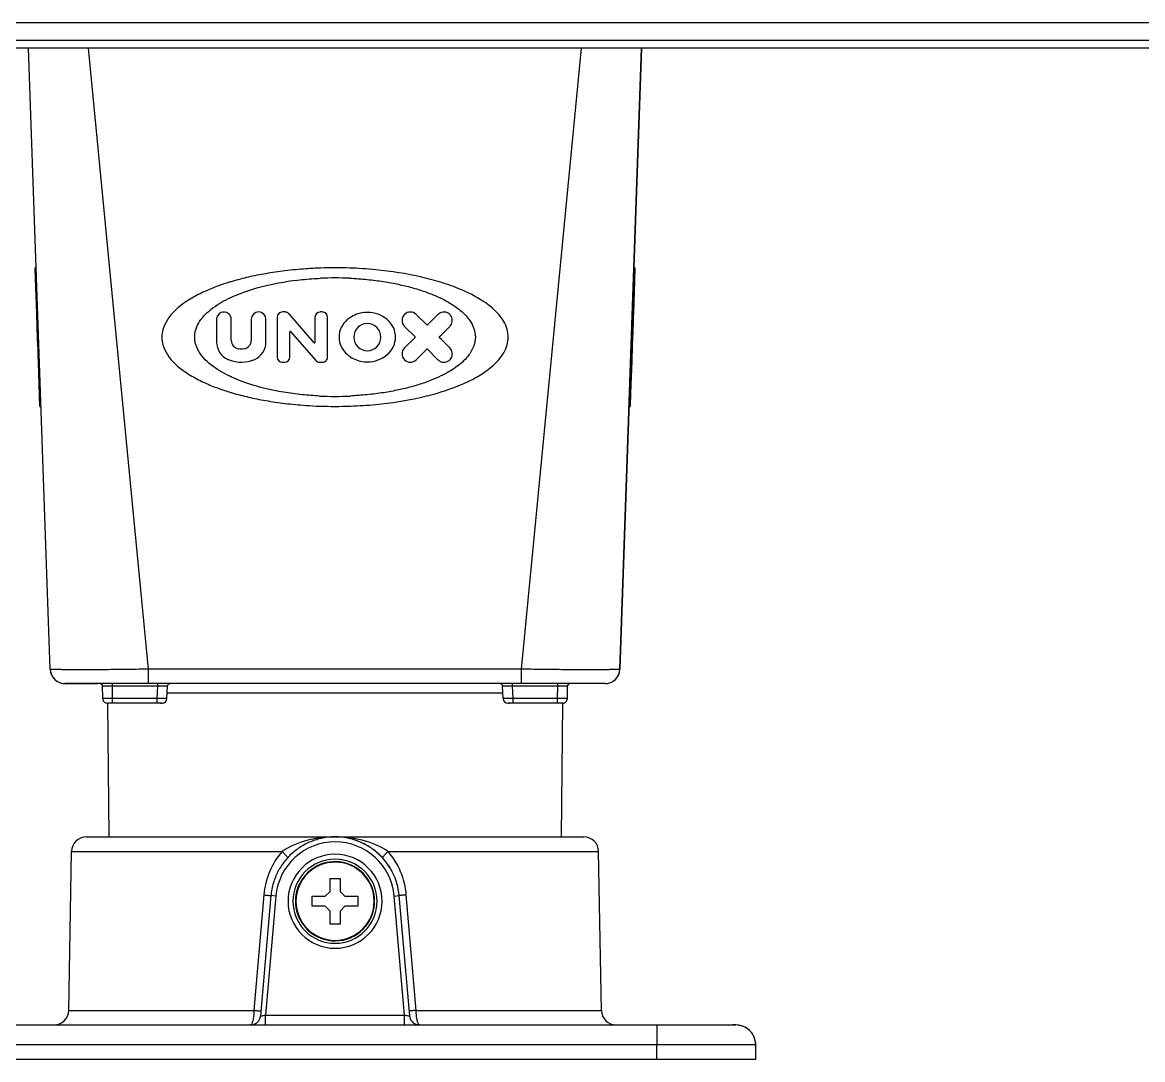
# Model space of a CAD drawing. Header units: millimetres. Extents: x -1584 to 3730, y -1918 to 2655.
# Drawn here: x 1639.8 to 1753, y -240.2 to -135.3 of the extents above; entities that cross this region are included whole.
import ezdxf

# ---------------------------------------------------------------- set-up
doc = ezdxf.new("R2010")
doc.units = ezdxf.units.MM
doc.header["$LTSCALE"] = 65.395
doc.layers.get('0').update_dxf_attribs({"linetype": 'CONTINUOUS'})
doc.layers.add('ASSI', color=7, linetype='CONTINUOUS')
doc.layers.add('GEOM', color=7, linetype='CONTINUOUS')

msp = doc.modelspace()

# ---------------------------------------------------------------- linework, layer by layer
at = {"linetype": 'Continuous'}
for p, q in [((1670.93, -221.85), (1671.43, -221.85)), ((1670.93, -222.13), (1670.93, -221.85)), ((1670.93, -222.63), (1670.93, -222.13)), ((1670.93, -223.15), (1670.93, -222.63)), ((1671.43, -221.85), (1671.93, -221.85)), ((1671.93, -221.85), (1671.93, -222.13)), ((1671.93, -222.13), (1671.93, -222.63)), ((1671.93, -222.63), (1671.93, -223.15)), ((1669.13, -223.65), (1669.41, -223.65)), ((1669.13, -224.65), (1669.13, -223.65)), ((1669.41, -223.65), (1669.91, -223.65)), ((1669.91, -223.65), (1670.43, -223.65)), ((1670.43, -223.65), (1670.93, -223.15)), ((1671.93, -223.15), (1672.43, -223.65)), ((1672.43, -223.65), (1672.95, -223.65)), ((1672.95, -223.65), (1673.45, -223.65)), ((1673.45, -223.65), (1673.73, -223.65)), ((1673.73, -223.65), (1673.73, -224.65)), ((1669.41, -224.65), (1669.13, -224.65)), ((1669.91, -224.65), (1669.41, -224.65)), ((1670.43, -224.65), (1669.91, -224.65)), ((1670.93, -225.15), (1670.43, -224.65)), ((1670.93, -225.67), (1670.93, -225.15)), ((1672.43, -224.65), (1671.93, -225.15)), ((1671.93, -225.15), (1671.93, -225.67)), ((1672.95, -224.65), (1672.43, -224.65)), ((1673.45, -224.65), (1672.95, -224.65)), ((1673.73, -224.65), (1673.45, -224.65)), ((1670.93, -226.17), (1670.93, -225.67)), ((1670.93, -226.45), (1670.93, -226.17)), ((1671.93, -225.67), (1671.93, -226.17)), ((1671.93, -226.17), (1671.93, -226.45)), ((1671.43, -226.45), (1670.93, -226.45)), ((1671.93, -226.45), (1671.43, -226.45))]:
    msp.add_line(p, q, dxfattribs=at)
at = {"layer": 'ASSI', "linetype": 'Continuous'}
for radius, start, end in [(4, 106.2728, 253.7272), (4, 106.3063, 253.6937), (3.95, 90, 270), (4, 90, 106.2728), (4, 90, 106.3063), (4, 270, 90), (4, 270, 90), (4, 270, 90), (3.95, 270, 90), (4, 253.7272, 270), (4, 253.6937, 270)]:
    msp.add_arc((1671.43, -224.15), radius, start, end, dxfattribs=at)
at = {"layer": 'GEOM', "linetype": 'Continuous'}
for p, q in [((1573.03, -135.35), (2331.43, -135.35)), ((2331.96, -137.95), (1573.03, -137.95)), ((1573.38, -137.15), (1642.93, -137.15)), ((1642.65, -200.7), (1640.46, -137.95)), ((1642.93, -137.15), (1646.44, -137.15)), ((1642.93, -137.15), (1699.93, -137.15)), ((1646.44, -137.15), (1696.42, -137.15)), ((1652.58, -200.7), (1646.52, -137.95)), ((1690.28, -200.7), (1696.34, -137.95)), ((1696.42, -137.15), (1699.93, -137.15)), ((1699.93, -137.15), (2257.93, -137.15)), ((1702.4, -137.95), (1700.21, -200.7)), ((1700.21, -200.7), (1702.4, -137.95)), ((1641.17, -161.25), (1641.13, -160.15)), ((1641.23, -160.15), (1641.13, -160.15)), ((1701.73, -160.15), (1701.63, -160.15)), ((1701.73, -160.15), (1701.68, -161.49)), ((1641.29, -164.69), (1641.17, -161.25)), ((1701.68, -161.49), (1701.57, -164.72)), ((1641.3, -164.86), (1641.29, -164.69)), ((1641.3, -165.05), (1641.3, -164.86)), ((1641.3, -164.86), (1641.3, -164.86)), ((1641.33, -165.78), (1641.3, -165.05)), ((1665.59, -165.12), (1665.59, -169.18)), ((1666.39, -164.61), (1666.1, -164.61)), ((1669.33, -167.72), (1666.78, -164.79)), ((1669.4, -165.12), (1669.4, -167.69)), ((1669.94, -164.61), (1669.91, -164.61)), ((1670.16, -164.61), (1669.94, -164.61)), ((1670.67, -169.18), (1670.67, -165.12)), ((1680.71, -165.92), (1679.64, -164.86)), ((1681.83, -164.86), (1680.77, -165.92)), ((1701.55, -165.12), (1701.54, -165.46)), ((1701.57, -164.72), (1701.55, -165.09)), ((1701.55, -165.09), (1701.55, -165.12)), ((1701.55, -165.12), (1701.55, -165.12)), ((1641.33, -165.82), (1641.33, -165.78)), ((1641.34, -166.06), (1641.33, -165.82)), ((1641.35, -166.25), (1641.34, -166.06)), ((1641.38, -167.12), (1641.35, -166.25)), ((1659.46, -165.35), (1659.46, -167.66)), ((1660.94, -167.48), (1660.94, -165.35)), ((1662.97, -165.35), (1662.97, -167.48)), ((1664.45, -167.66), (1664.45, -165.35)), ((1678.45, -166.06), (1679.51, -167.12)), ((1682.17, -166.91), (1683.03, -166.06)), ((1701.54, -165.46), (1701.5, -166.7)), ((1641.38, -167.15), (1641.38, -167.12)), ((1641.38, -167.18), (1641.38, -167.15)), ((1641.48, -167.15), (1641.38, -167.15)), ((1641.41, -168.06), (1641.38, -167.18)), ((1666.86, -169.18), (1666.86, -166.61)), ((1666.94, -166.58), (1669.48, -169.51)), ((1679.51, -167.18), (1678.45, -168.24)), ((1681.96, -167.12), (1682.17, -166.91)), ((1682.17, -167.38), (1681.96, -167.18)), ((1683.03, -168.24), (1682.17, -167.38)), ((1701.38, -167.15), (1701.48, -167.15)), ((1701.48, -167.15), (1701.47, -167.6)), ((1701.5, -166.7), (1701.48, -167.15)), ((1641.42, -168.25), (1641.41, -168.06)), ((1641.42, -168.49), (1641.42, -168.25)), ((1641.43, -168.52), (1641.42, -168.49)), ((1641.45, -169.26), (1641.43, -168.52)), ((1679.64, -169.44), (1680.71, -168.38)), ((1680.77, -168.38), (1681.83, -169.44)), ((1701.44, -168.45), (1701.41, -169.18)), ((1701.45, -168.04), (1701.44, -168.32)), ((1701.44, -168.32), (1701.44, -168.45)), ((1701.46, -167.69), (1701.45, -168.04)), ((1701.47, -167.6), (1701.46, -167.66)), ((1701.46, -167.66), (1701.46, -167.69)), ((1641.46, -169.44), (1641.45, -169.26)), ((1641.46, -169.62), (1641.46, -169.44)), ((1641.46, -169.44), (1641.46, -169.44)), ((1641.46, -169.65), (1641.46, -169.62)), ((1641.58, -173.09), (1641.46, -169.65)), ((1641.46, -169.65), (1641.46, -169.65)), ((1666.1, -169.69), (1666.35, -169.69)), ((1669.87, -169.69), (1669.9, -169.69)), ((1669.9, -169.69), (1670.16, -169.69)), ((1701.4, -169.58), (1701.28, -172.8)), ((1701.41, -169.22), (1701.4, -169.41)), ((1701.4, -169.41), (1701.4, -169.41)), ((1701.4, -169.41), (1701.4, -169.58)), ((1701.41, -169.18), (1701.41, -169.18)), ((1701.41, -169.18), (1701.41, -169.22)), ((1641.62, -174.15), (1641.58, -173.09)), ((1701.28, -172.8), (1701.24, -174.15)), ((1641.62, -174.15), (1641.72, -174.15)), ((1701.14, -174.15), (1701.24, -174.15)), ((1690.28, -200.7), (1652.58, -200.7)), ((1652.58, -202.15), (1652.58, -200.7)), ((1690.28, -202.15), (1690.28, -200.7)), ((1644.15, -202.15), (1647.44, -202.15)), ((1647.68, -202.15), (1644.15, -202.15)), ((1648.93, -202.15), (1647.68, -202.15)), ((1647.96, -203.66), (1647.93, -202.4)), ((1649.69, -202.15), (1648.93, -202.15)), ((1648.93, -202.4), (1648.93, -202.15)), ((1648.96, -203.66), (1648.93, -202.4)), ((1648.93, -202.4), (1653.51, -202.4)), ((1649.82, -202.15), (1649.69, -202.15)), ((1652.58, -202.15), (1649.82, -202.15)), ((1690.28, -202.15), (1652.58, -202.15)), ((1690.28, -202.15), (1652.58, -202.15)), ((1653.45, -203.66), (1653.51, -202.4)), ((1653.51, -202.4), (1653.51, -202.15)), ((1654.45, -203.67), (1654.51, -202.39)), ((1654.51, -202.39), (1654.51, -202.39)), ((1688.41, -203.67), (1688.35, -202.39)), ((1688.35, -202.39), (1688.35, -202.39)), ((1689.35, -202.4), (1689.35, -202.15)), ((1689.41, -203.66), (1689.35, -202.4)), ((1689.35, -202.4), (1693.93, -202.4)), ((1693.04, -202.15), (1690.28, -202.15)), ((1693.17, -202.15), (1693.04, -202.15)), ((1693.93, -202.15), (1693.17, -202.15)), ((1693.9, -203.66), (1693.93, -202.4)), ((1695.18, -202.15), (1693.93, -202.15)), ((1693.93, -202.4), (1693.93, -202.15)), ((1694.9, -203.66), (1694.93, -202.4)), ((1694.9, -203.66), (1694.93, -202.4)), ((1698.71, -202.15), (1695.18, -202.15)), ((1648.96, -204.15), (1648.96, -203.66)), ((1653.45, -203.66), (1648.96, -203.66)), ((1653.45, -204.15), (1653.45, -203.66)), ((1669.6, -203.14), (1654.47, -203.14)), ((1671.43, -203.14), (1669.6, -203.14)), ((1673.26, -203.14), (1671.43, -203.14)), ((1688.39, -203.14), (1673.26, -203.14)), ((1688.41, -203.67), (1688.41, -203.67)), ((1689.41, -204.15), (1689.41, -203.66)), ((1693.9, -203.66), (1689.41, -203.66)), ((1693.9, -204.15), (1693.9, -203.66)), ((1648.45, -204.15), (1648.57, -217.65)), ((1648.96, -204.15), (1648.46, -204.15)), ((1653.45, -204.15), (1648.96, -204.15)), ((1653.95, -204.15), (1653.45, -204.15)), ((1653.81, -204.15), (1653.95, -204.15)), ((1688.91, -204.15), (1689.05, -204.15)), ((1689.41, -204.15), (1688.91, -204.15)), ((1693.9, -204.15), (1689.41, -204.15)), ((1693.9, -204.15), (1689.41, -204.15)), ((1694.4, -204.15), (1693.9, -204.15)), ((1694.41, -204.15), (1694.29, -217.65)), ((1646.3, -217.65), (1647.1, -217.65)), ((1646.3, -217.65), (1647.1, -217.65)), ((1647.1, -217.65), (1671.43, -217.65)), ((1647.1, -217.65), (1671.43, -217.65)), ((1671.43, -217.65), (1695.76, -217.65)), ((1671.43, -217.65), (1695.76, -217.65)), ((1695.76, -217.65), (1696.31, -217.65)), ((1695.76, -217.65), (1696.31, -217.65)), ((1696.31, -217.65), (1696.56, -217.65)), ((1696.31, -217.65), (1696.49, -217.65)), ((1644.52, -235.18), (1644.8, -219.12)), ((1644.8, -219.12), (1657.02, -219.12)), ((1657.02, -219.12), (1657.05, -219.12)), ((1657.05, -219.12), (1663.2, -219.12)), ((1663.2, -219.12), (1663.23, -219.12)), ((1663.23, -219.12), (1666.08, -219.12)), ((1676.78, -219.12), (1679.63, -219.12)), ((1679.63, -219.12), (1679.66, -219.12)), ((1679.66, -219.12), (1685.81, -219.12)), ((1685.81, -219.12), (1685.84, -219.12)), ((1685.84, -219.12), (1698.06, -219.12)), ((1698.34, -235.18), (1698.06, -219.12)), ((1664.23, -223.51), (1663.24, -235.18)), ((1664.95, -223.58), (1663.89, -235.74)), ((1665.45, -223.63), (1664.4, -235.65)), ((1665.45, -223.63), (1664.95, -223.58)), ((1677.41, -223.63), (1677.91, -223.58)), ((1678.46, -235.65), (1677.41, -223.63)), ((1678.97, -235.74), (1677.91, -223.58)), ((1679.62, -235.18), (1678.63, -223.51)), ((1644.52, -235.18), (1653.43, -235.18)), ((1653.43, -235.18), (1653.45, -235.18)), ((1653.45, -235.18), (1657.43, -235.18)), ((1657.43, -235.18), (1663.24, -235.18)), ((1679.62, -235.18), (1685.43, -235.18)), ((1685.43, -235.18), (1689.41, -235.18)), ((1689.41, -235.18), (1689.43, -235.18)), ((1689.43, -235.18), (1698.34, -235.18)), ((1664.4, -236.65), (1664.4, -235.65)), ((1664.4, -235.65), (1678.46, -235.65)), ((1678.46, -236.65), (1678.46, -235.65)), ((1638.93, -236.65), (1662.9, -236.65)), ((1638.93, -236.65), (1703.93, -236.65)), ((1662.9, -236.65), (1679.96, -236.65)), ((1679.96, -236.65), (1703.93, -236.65)), ((1703.93, -236.65), (1711.93, -236.65)), ((1703.93, -236.65), (1703.93, -238.62)), ((1710.98, -236.65), (1711.61, -236.65)), ((1711.93, -236.65), (1711.61, -236.65)), ((1638.93, -238.62), (1703.93, -238.62)), ((1703.93, -240.15), (1703.93, -238.62)), ((1713.93, -240.15), (1713.93, -238.65)), ((1703.93, -240.15), (1638.93, -240.15)), ((1713.93, -240.15), (1703.93, -240.15))]:
    msp.add_line(p, q, dxfattribs=at)
for points in [[(1671.83, -167.15), (1671.83, -167.15), (1671.83, -167.15), (1671.83, -167.15)], [(1654.51, -202.39), (1654.52, -202.33), (1654.57, -202.24), (1654.65, -202.17), (1654.76, -202.15)], [(1688.1, -202.15), (1688.21, -202.17), (1688.29, -202.24), (1688.34, -202.33), (1688.35, -202.39)]]:
    msp.add_lwpolyline(points, dxfattribs=at)
for centre, radius, start, end in [((1671.43, -203.93), 43.78, 88.1051, 91.9045), ((1671.43, -194.75), 33.58, 87.5041, 92.4884), ((1660.2, -165.35), 0.74, 49.8262, 180.0001), ((1660.2, -165.35), 0.74, 0, 49.8262), ((1663.71, -165.35), 0.74, 0, 180), ((1666.1, -165.12), 0.508, 90, 180), ((1666.39, -165.12), 0.508, 41, 90), ((1669.91, -165.12), 0.508, 90, 180), ((1670.16, -165.12), 0.508, 0, 90), ((1679.04, -165.46), 0.846, 45, 225), ((1682.43, -165.46), 0.846, 106.5563, 135.0003), ((1682.43, -165.46), 0.846, 315, 106.5563), ((1674.69, -167.15), 1.37, 0, 180), ((1680.74, -165.89), 0.0423, 225, 315), ((1661.79, -167.48), 0.846, 180, 262.3377), ((1662.12, -167.48), 0.846, 277.6627, 360), ((1666.9, -166.61), 0.0423, 41, 180), ((1674.69, -167.15), 1.37, 180, 360), ((1679.48, -167.15), 0.0423, 315, 44.9987), ((1681.99, -167.15), 0.0423, 135, 224.9987), ((1661.36, -167.66), 1.9, 180, 246.4218), ((1661.96, -166.22), 2.11, 262.3377, 277.6624), ((1662.55, -167.66), 1.9, 293.5782, 360), ((1669.36, -167.69), 0.0423, 220.9989, 360), ((1679.04, -168.84), 0.846, 135, 315), ((1680.74, -168.41), 0.0423, 45, 135), ((1682.43, -168.84), 0.846, 250.3584, 45), ((1661.96, -166.3), 3.38, 246.4218, 248.4023), ((1661.96, -166.3), 3.38, 248.4023, 293.5782), ((1666.1, -169.18), 0.508, 180.0003, 270), ((1666.35, -169.18), 0.508, 270, 360), ((1669.87, -169.18), 0.508, 221, 270), ((1670.16, -169.18), 0.508, 270, 0.0001), ((1682.43, -168.84), 0.846, 225.0006, 250.3584), ((1671.43, -139.57), 33.57, 267.3327, 272.6739), ((1671.43, -130.39), 43.76, 267.9356, 272.0555), ((1644.15, -200.65), 1.5, 182, 199.5999), ((1644.15, -200.65), 1.5, 182, 270), ((1644.15, -200.65), 1.5, 199.5999, 206.1391), ((1644.15, -200.65), 1.5, 206.1391, 217.1997), ((1698.71, -200.65), 1.5, 270.0006, 358), ((1698.71, -200.65), 1.5, 322.7999, 333.8572), ((1698.71, -200.65), 1.5, 333.8572, 340.4), ((1698.71, -200.65), 1.5, 340.4, 358), ((1644.15, -200.65), 1.5, 217.1997, 225.5899), ((1644.15, -200.65), 1.5, 225.5899, 234.7996), ((1644.15, -200.65), 1.5, 234.7996, 245.0627), ((1644.15, -200.65), 1.5, 245.0627, 252.3996), ((1644.15, -200.65), 1.5, 252.3996, 269.9995), ((1647.44, -203.15), 1, 72.1, 90), ((1647.68, -202.4), 0.25, 60.3312, 90), ((1647.68, -202.4), 0.25, 1.0003, 90.0181), ((1647.44, -203.15), 1, 62.1385, 72.1), ((1647.68, -202.4), 0.25, 44.3787, 60.3312), ((1647.68, -202.4), 0.25, 30.6648, 44.3787), ((1647.68, -202.4), 0.25, 1, 30.6648), ((1647.68, -202.4), 0.25, 1, 29.6736), ((1647.68, -202.4), 0.25, 1.0002, 29.679), ((1695.18, -202.4), 0.25, 90, 179), ((1695.18, -202.4), 0.25, 149.3283, 178.9998), ((1695.18, -202.4), 0.25, 150.3264, 179), ((1695.18, -202.4), 0.25, 150.3184, 178.9997), ((1695.42, -203.15), 1, 107.9, 117.8615), ((1695.18, -202.4), 0.25, 135.6122, 149.3283), ((1695.18, -202.4), 0.25, 119.6574, 135.6122), ((1695.18, -202.4), 0.25, 89.9879, 119.6574), ((1695.42, -203.15), 1, 90, 107.9), ((1698.71, -200.65), 1.5, 270, 287.6), ((1698.71, -200.65), 1.5, 287.6, 294.9344), ((1698.71, -200.65), 1.5, 294.9344, 305.1999), ((1698.71, -200.65), 1.5, 305.1999, 314.4067), ((1698.71, -200.65), 1.5, 314.4067, 322.7999), ((1648.46, -203.65), 0.5, 181, 203.2503), ((1648.46, -203.65), 0.5, 181, 203.2495), ((1648.46, -203.65), 0.5, 181, 203.2504), ((1648.46, -203.65), 0.5, 181, 203.2492), ((1653.95, -203.65), 0.5, 270, 357.587), ((1688.91, -203.65), 0.5, 182.4136, 270), ((1694.4, -203.65), 0.5, 336.7496, 359), ((1694.4, -203.65), 0.5, 336.7508, 359), ((1694.4, -203.65), 0.5, 336.7497, 359), ((1694.4, -203.65), 0.5, 336.7505, 359), ((1648.46, -203.65), 0.5, 203.2503, 212.3269), ((1648.46, -203.65), 0.5, 203.2495, 212.3258), ((1648.46, -203.65), 0.5, 203.2504, 212.3256), ((1648.46, -203.65), 0.5, 203.2492, 212.3242), ((1648.46, -203.65), 0.5, 212.3269, 225.5004), ((1648.46, -203.65), 0.5, 212.3258, 225.4989), ((1648.46, -203.65), 0.5, 212.3256, 225.5005), ((1648.46, -203.65), 0.5, 212.3242, 225.4985), ((1648.46, -203.65), 0.5, 225.5004, 237.919), ((1648.46, -203.65), 0.5, 225.4989, 237.9174), ((1648.46, -203.65), 0.5, 225.5005, 237.918), ((1648.46, -203.65), 0.5, 225.4985, 237.9157), ((1648.46, -203.65), 0.5, 237.919, 247.7503), ((1648.46, -203.65), 0.5, 237.9174, 247.7484), ((1648.46, -203.65), 0.5, 237.918, 247.7504), ((1648.46, -203.65), 0.5, 237.9157, 247.7478), ((1648.46, -203.65), 0.5, 247.7503, 270), ((1648.46, -203.65), 0.5, 247.7484, 269.998), ((1648.46, -203.65), 0.5, 247.7504, 270), ((1648.46, -203.65), 0.5, 247.7478, 269.9972), ((1694.4, -203.65), 0.5, 270, 292.2496), ((1694.4, -203.65), 0.5, 270.0028, 292.2522), ((1694.4, -203.65), 0.5, 270, 292.2497), ((1694.4, -203.65), 0.5, 270.002, 292.2516), ((1694.4, -203.65), 0.5, 292.2496, 302.082), ((1694.4, -203.65), 0.5, 292.2522, 302.0843), ((1694.4, -203.65), 0.5, 292.2497, 302.081), ((1694.4, -203.65), 0.5, 292.2516, 302.0826), ((1694.4, -203.65), 0.5, 302.082, 314.4995), ((1694.4, -203.65), 0.5, 302.0843, 314.5015), ((1694.4, -203.65), 0.5, 302.081, 314.4996), ((1694.4, -203.65), 0.5, 302.0826, 314.5011), ((1694.4, -203.65), 0.5, 314.4995, 327.6744), ((1694.4, -203.65), 0.5, 314.5015, 327.6758), ((1694.4, -203.65), 0.5, 314.4996, 327.6731), ((1694.4, -203.65), 0.5, 314.5011, 327.6742), ((1694.4, -203.65), 0.5, 327.6744, 336.7496), ((1694.4, -203.65), 0.5, 327.6758, 336.7508), ((1694.4, -203.65), 0.5, 327.6731, 336.7497), ((1694.4, -203.65), 0.5, 327.6742, 336.7505), ((1646.3, -219.15), 1.5, 90, 179), ((1671.43, -224.15), 6, 5, 175), ((1671.43, -224.15), 6.5, 115.0434, 125.8061), ((1671.43, -224.15), 6.5, 113.492, 115.0434), ((1671.43, -224.15), 6.5, 102.9151, 113.492), ((1671.43, -224.15), 6.5, 101.024, 102.9151), ((1671.43, -224.15), 6.5, 90, 101.024), ((1671.43, -224.15), 6.5, 78.8372, 90), ((1671.43, -224.15), 6.5, 78.8961, 90), ((1671.43, -224.15), 6.5, 75.9481, 78.8961), ((1671.43, -224.15), 6.5, 75.8759, 78.8372), ((1671.43, -224.15), 6.5, 67.3208, 75.9481), ((1671.43, -224.15), 6.5, 67.2411, 75.8759), ((1671.43, -224.15), 6.5, 64.8443, 67.3208), ((1671.43, -224.15), 6.5, 64.8112, 67.2411), ((1671.43, -224.15), 6.5, 54.2916, 64.8443), ((1671.43, -224.15), 6.5, 54.2364, 64.8112), ((1696.56, -219.15), 1.5, 1, 90), ((1671.43, -224.15), 6.5, 126.9076, 138.3113), ((1671.43, -224.15), 4.75, 0, 180), ((1671.43, -224.15), 6.5, 125.8061, 126.9076), ((1671.43, -224.15), 6.5, 52.4283, 54.2916), ((1671.43, -224.15), 6.5, 52.3545, 54.2364), ((1671.43, -224.15), 6.5, 41.7874, 52.4283), ((1671.43, -224.15), 6.5, 42.2591, 52.3545), ((1671.43, -224.15), 6.5, 139.1143, 150.3187), ((1671.43, -224.15), 6.5, 138.3113, 139.1143), ((1671.43, -224.15), 4.25, 0, 180), ((1671.43, -224.15), 6.5, 41.7835, 42.2591), ((1671.43, -224.15), 6.5, 39.8442, 41.7835), ((1671.43, -224.15), 6.5, 39.8392, 41.7874), ((1671.43, -224.15), 6.5, 30.7383, 39.8442), ((1671.43, -224.15), 6.5, 30.7502, 39.8392), ((1671.43, -224.15), 6.5, 151.234, 162.2368), ((1671.43, -224.15), 6.5, 150.3187, 151.234), ((1671.43, -224.15), 6.5, 27.2145, 30.7383), ((1671.43, -224.15), 6.5, 27.2083, 30.7502), ((1671.43, -224.15), 6.5, 19.2754, 27.2145), ((1671.43, -224.15), 6.5, 19.2912, 27.2083), ((1671.43, -224.15), 6.5, 163.3036, 175), ((1671.43, -224.15), 6.5, 162.2368, 163.3036), ((1671.43, -224.15), 6.5, 15.9588, 19.2912), ((1671.43, -224.15), 6.5, 15.9662, 19.2754), ((1671.43, -224.15), 6.5, 5, 15.9662), ((1671.43, -224.15), 6.5, 5, 15.9588), ((1671.43, -224.15), 4.75, 180, 360), ((1671.43, -224.15), 4.25, 180, 360), ((1643.02, -235.15), 1.5, 270, 359), ((1699.84, -235.15), 1.5, 181, 270), ((1662.9, -235.65), 1, 291.2496, 300.6436), ((1662.9, -235.65), 1, 300.6436, 312.4997), ((1662.9, -235.65), 1, 312.4997, 325.0731), ((1662.9, -235.65), 1, 325.0731, 333.7498), ((1662.9, -235.65), 1, 325.0734, 333.7501), ((1662.9, -235.65), 1, 333.7498, 355), ((1662.9, -235.65), 1, 333.7501, 355), ((1679.96, -235.65), 1, 185.0011, 206.2509), ((1679.96, -235.65), 1, 185, 206.2499), ((1679.96, -235.65), 1, 206.2509, 215.6157), ((1679.96, -235.65), 1, 206.2499, 215.6148), ((1679.96, -235.65), 1, 215.6148, 227.4998), ((1679.96, -235.65), 1, 227.4998, 240.0408), ((1679.96, -235.65), 1, 240.0408, 248.7499), ((1662.9, -235.65), 1, 269.9995, 291.2496), ((1679.96, -235.65), 1, 248.7499, 270), ((1711.93, -238.65), 2, 0, 90), ((1711.93, -238.65), 2, 73.318, 90), ((1711.93, -238.65), 2, 68.0128, 73.318), ((1711.93, -238.65), 2, 56.5502, 68.0128), ((1711.93, -238.65), 2, 50.4198, 56.5502), ((1711.93, -238.65), 2, 39.5802, 50.4198), ((1711.93, -238.65), 2, 33.4498, 39.5802), ((1711.93, -238.65), 2, 21.9872, 33.4498), ((1711.93, -238.65), 2, 16.682, 21.9872), ((1711.93, -238.65), 2, 0, 16.682)]:
    msp.add_arc(centre, radius, start, end, dxfattribs=at)
for points, knots in [([(1669.98, -160.17), (1669.48, -160.19), (1668.27, -160.25), (1666.42, -160.43), (1664.77, -160.67), (1663.54, -160.9), (1662.69, -161.08), (1661.86, -161.29), (1661.18, -161.47), (1660.78, -161.6), (1660.64, -161.64)], [0, 0, 0, 0, 0.157659, 0.382572, 0.58963, 0.685921, 0.777243, 0.866283, 0.955457, 1, 1, 1, 1]), ([(1682.22, -161.64), (1681.55, -161.43), (1679.35, -160.84), (1676.22, -160.36), (1673.77, -160.2), (1672.88, -160.17)], [0, 0, 0, 0, 0.222615, 0.719095, 1, 1, 1, 1]), ([(1660.64, -161.64), (1660.24, -161.76), (1659.42, -162.04), (1658.62, -162.38), (1658.21, -162.56)], [0, 0, 0, 0, 0.48085, 1, 1, 1, 1]), ([(1660.66, -163.26), (1660.82, -163.18), (1662.01, -162.63), (1664.47, -161.85), (1667.45, -161.36), (1669.35, -161.23), (1669.97, -161.2)], [0, 0, 0, 0, 0.057408, 0.407118, 0.80488, 1, 1, 1, 1]), ([(1672.89, -161.2), (1673.2, -161.21), (1674.08, -161.26), (1675.49, -161.4), (1676.83, -161.61), (1677.82, -161.81), (1678.52, -161.96), (1679.19, -162.14), (1680.06, -162.39), (1681.08, -162.75), (1681.85, -163.09), (1682.2, -163.26)], [0, 0, 0, 0, 0.096488, 0.276509, 0.442355, 0.519536, 0.592779, 0.664239, 0.735865, 0.878106, 1, 1, 1, 1]), ([(1684.65, -162.56), (1684.47, -162.48), (1683.68, -162.13), (1682.86, -161.84), (1682.22, -161.64)], [0, 0, 0, 0, 0.227638, 1, 1, 1, 1]), ([(1658.21, -162.56), (1658.12, -162.6), (1657.58, -162.86), (1656.28, -163.57), (1654.6, -164.88), (1653.93, -166.45), (1653.93, -167.15)], [0, 0, 0, 0, 0.04125, 0.275012, 0.678544, 1, 1, 1, 1]), ([(1688.93, -167.15), (1688.93, -166.89), (1688.85, -166.33), (1688.3, -165.11), (1686.88, -163.73), (1685.45, -162.93), (1684.65, -162.56)], [0, 0, 0, 0, 0.1198, 0.254861, 0.60223, 1, 1, 1, 1]), ([(1658.18, -165.01), (1658.4, -164.78), (1659.16, -164.09), (1660.03, -163.56), (1660.66, -163.26)], [0, 0, 0, 0, 0.313765, 1, 1, 1, 1]), ([(1682.2, -163.26), (1682.25, -163.28), (1682.67, -163.49), (1683.55, -164), (1684.31, -164.6), (1684.68, -165.01)], [0, 0, 0, 0, 0.051563, 0.465079, 1, 1, 1, 1]), ([(1657.25, -167.15), (1657.25, -166.93), (1657.31, -166.45), (1657.63, -165.71), (1657.97, -165.25), (1658.18, -165.01)], [0, 0, 0, 0, 0.282762, 0.599317, 1, 1, 1, 1]), ([(1672.92, -165.19), (1672.83, -165.25), (1672.48, -165.52), (1671.99, -166.15), (1671.83, -166.82), (1671.83, -167.15)], [0, 0, 0, 0, 0.13782, 0.577461, 1, 1, 1, 1]), ([(1677.54, -167.15), (1677.54, -166.82), (1677.39, -166.15), (1676.74, -165.32), (1675.79, -164.78), (1674.69, -164.59), (1673.69, -164.76), (1673.13, -165.05), (1672.92, -165.19)], [0, 0, 0, 0, 0.162094, 0.330751, 0.508275, 0.691811, 0.875347, 1, 1, 1, 1]), ([(1684.68, -165.01), (1684.8, -165.15), (1685.3, -165.77), (1685.61, -166.56), (1685.61, -167.15)], [0, 0, 0, 0, 0.241033, 1, 1, 1, 1]), ([(1653.93, -167.15), (1653.93, -167.85), (1654.6, -169.42), (1656.28, -170.73), (1657.56, -171.43), (1658.07, -171.67), (1658.13, -171.7)], [0, 0, 0, 0, 0.325823, 0.734844, 0.971786, 1, 1, 1, 1]), ([(1658.15, -169.24), (1657.95, -169.02), (1657.62, -168.57), (1657.31, -167.85), (1657.25, -167.37), (1657.25, -167.15)], [0, 0, 0, 0, 0.386646, 0.710619, 1, 1, 1, 1]), ([(1671.83, -167.15), (1671.83, -167.48), (1671.99, -168.15), (1672.49, -168.79), (1672.86, -169.07), (1672.96, -169.14)], [0, 0, 0, 0, 0.414827, 0.846454, 1, 1, 1, 1]), ([(1672.96, -169.14), (1673.16, -169.27), (1673.71, -169.54), (1674.69, -169.71), (1675.79, -169.52), (1676.74, -168.98), (1677.39, -168.15), (1677.54, -167.48), (1677.54, -167.15)], [0, 0, 0, 0, 0.11837, 0.303224, 0.488077, 0.666875, 0.836743, 1, 1, 1, 1]), ([(1685.61, -167.15), (1685.61, -167.74), (1685.3, -168.51), (1684.83, -169.12), (1684.71, -169.25)], [0, 0, 0, 0, 0.777282, 1, 1, 1, 1]), ([(1684.73, -171.7), (1685.5, -171.34), (1686.9, -170.55), (1688.3, -169.19), (1688.85, -167.97), (1688.93, -167.41), (1688.93, -167.15)], [0, 0, 0, 0, 0.38951, 0.741645, 0.87856, 1, 1, 1, 1]), ([(1660.73, -171.07), (1660.08, -170.76), (1659.16, -170.22), (1658.37, -169.5), (1658.15, -169.24)], [0, 0, 0, 0, 0.682017, 1, 1, 1, 1]), ([(1684.71, -169.25), (1684.34, -169.68), (1683.56, -170.29), (1682.65, -170.82), (1682.2, -171.04), (1682.13, -171.07)], [0, 0, 0, 0, 0.530253, 0.926618, 1, 1, 1, 1]), ([(1658.13, -171.7), (1658.56, -171.9), (1659.42, -172.26), (1660.31, -172.56), (1660.74, -172.69)], [0, 0, 0, 0, 0.515491, 1, 1, 1, 1]), ([(1669.87, -173.1), (1669.28, -173.07), (1667.42, -172.93), (1664.47, -172.45), (1662.03, -171.68), (1660.87, -171.14), (1660.73, -171.07)], [0, 0, 0, 0, 0.187834, 0.593214, 0.949621, 1, 1, 1, 1]), ([(1682.13, -171.07), (1681.81, -171.23), (1681.05, -171.56), (1680.06, -171.91), (1679.19, -172.16), (1678.52, -172.34), (1677.82, -172.49), (1676.83, -172.69), (1675.49, -172.9), (1674.12, -173.03), (1673.27, -173.08), (1672.99, -173.1)], [0, 0, 0, 0, 0.116158, 0.261112, 0.334104, 0.406927, 0.481566, 0.560219, 0.729227, 0.912681, 1, 1, 1, 1]), ([(1682.12, -172.69), (1682.79, -172.48), (1683.67, -172.17), (1684.53, -171.8), (1684.73, -171.7)], [0, 0, 0, 0, 0.755976, 1, 1, 1, 1]), ([(1660.74, -172.69), (1660.84, -172.72), (1661.21, -172.84), (1661.86, -173.01), (1662.69, -173.22), (1663.54, -173.4), (1664.77, -173.63), (1666.42, -173.87), (1668.23, -174.04), (1669.4, -174.11), (1669.86, -174.12)], [0, 0, 0, 0, 0.034698, 0.126018, 0.217202, 0.310723, 0.409331, 0.621374, 0.851702, 1, 1, 1, 1]), ([(1673, -174.12), (1673.85, -174.09), (1676.26, -173.93), (1679.31, -173.46), (1681.48, -172.89), (1682.12, -172.69)], [0, 0, 0, 0, 0.274518, 0.782934, 1, 1, 1, 1]), ([(1652.58, -200.7), (1651.93, -200.71), (1650.66, -200.73), (1648.82, -200.75), (1647.37, -200.76), (1646.3, -200.76), (1645.58, -200.76), (1644.92, -200.76), (1644.35, -200.76), (1643.85, -200.75), (1643.43, -200.75), (1643.14, -200.74), (1642.95, -200.73), (1642.85, -200.73), (1642.77, -200.72), (1642.7, -200.72), (1642.67, -200.71), (1642.65, -200.71), (1642.65, -200.7)], [0, 0, 0, 0, 0.195063, 0.382654, 0.555578, 0.634412, 0.707121, 0.773005, 0.831421, 0.881814, 0.923704, 0.9567, 0.969766, 0.980506, 0.988896, 0.994923, 0.998594, 1, 1, 1, 1]), ([(1700.21, -200.7), (1700.21, -200.71), (1700.19, -200.71), (1700.16, -200.72), (1700.09, -200.72), (1700.01, -200.73), (1699.91, -200.73), (1699.72, -200.74), (1699.43, -200.75), (1699.01, -200.75), (1698.51, -200.76), (1697.94, -200.76), (1697.28, -200.76), (1696.56, -200.76), (1695.49, -200.76), (1694.04, -200.75), (1692.2, -200.73), (1690.93, -200.71), (1690.28, -200.7)], [0, 0, 0, 0, 0.001406, 0.005077, 0.011104, 0.019494, 0.030234, 0.0433, 0.076296, 0.118185, 0.168579, 0.226995, 0.292879, 0.365588, 0.444422, 0.617345, 0.804937, 1, 1, 1, 1]), ([(1647.93, -202.4), (1647.93, -202.39), (1647.94, -202.4), (1647.95, -202.39), (1647.98, -202.4), (1648.01, -202.39), (1648.06, -202.39), (1648.13, -202.39), (1648.24, -202.39), (1648.39, -202.39), (1648.62, -202.39), (1648.81, -202.4), (1648.93, -202.4)], [0, 0, 0, 0, 0.004834, 0.019234, 0.043054, 0.076118, 0.118077, 0.168505, 0.292893, 0.444393, 0.617261, 1, 1, 1, 1]), ([(1653.51, -202.4), (1653.63, -202.39), (1653.82, -202.39), (1654.05, -202.39), (1654.2, -202.39), (1654.31, -202.39), (1654.38, -202.39), (1654.43, -202.39), (1654.46, -202.39), (1654.49, -202.39), (1654.5, -202.39), (1654.51, -202.39), (1654.51, -202.39)], [0, 0, 0, 0, 0.382597, 0.55545, 0.707009, 0.831435, 0.881909, 0.923896, 0.956951, 0.980797, 0.995205, 1, 1, 1, 1]), ([(1688.35, -202.39), (1688.35, -202.39), (1688.36, -202.39), (1688.37, -202.39), (1688.4, -202.39), (1688.43, -202.39), (1688.47, -202.39), (1688.55, -202.39), (1688.66, -202.39), (1688.81, -202.39), (1689.04, -202.39), (1689.23, -202.39), (1689.35, -202.4)], [0, 0, 0, 0, 0.004795, 0.019204, 0.043051, 0.076107, 0.118094, 0.16857, 0.292995, 0.444555, 0.617408, 1, 1, 1, 1]), ([(1693.93, -202.4), (1694.05, -202.4), (1694.24, -202.39), (1694.47, -202.39), (1694.62, -202.39), (1694.73, -202.39), (1694.8, -202.39), (1694.85, -202.39), (1694.88, -202.4), (1694.9, -202.39), (1694.92, -202.4), (1694.93, -202.39), (1694.93, -202.4)], [0, 0, 0, 0, 0.382744, 0.55561, 0.707108, 0.831497, 0.881926, 0.923885, 0.956947, 0.980765, 0.995163, 1, 1, 1, 1]), ([(1648.96, -203.66), (1648.83, -203.66), (1648.64, -203.66), (1648.41, -203.66), (1648.26, -203.66), (1648.15, -203.66), (1648.08, -203.66), (1648.04, -203.66), (1648, -203.66), (1647.98, -203.66), (1647.97, -203.66), (1647.96, -203.66), (1647.96, -203.66)], [0, 0, 0, 0, 0.382667, 0.555493, 0.706962, 0.83134, 0.881772, 0.92374, 0.956817, 0.980658, 0.995091, 1, 1, 1, 1]), ([(1654.45, -203.67), (1654.45, -203.67), (1654.44, -203.67), (1654.43, -203.67), (1654.41, -203.67), (1654.37, -203.67), (1654.33, -203.67), (1654.26, -203.67), (1654.15, -203.67), (1654, -203.67), (1653.76, -203.67), (1653.58, -203.66), (1653.45, -203.66)], [0, 0, 0, 0, 0.004909, 0.019313, 0.043185, 0.076278, 0.118231, 0.168683, 0.293078, 0.444524, 0.617359, 1, 1, 1, 1]), ([(1689.41, -203.66), (1689.28, -203.66), (1689.09, -203.67), (1688.86, -203.67), (1688.71, -203.67), (1688.6, -203.67), (1688.53, -203.67), (1688.49, -203.67), (1688.45, -203.67), (1688.43, -203.67), (1688.42, -203.67), (1688.41, -203.67), (1688.41, -203.67)], [0, 0, 0, 0, 0.382539, 0.555339, 0.706767, 0.831164, 0.881627, 0.923597, 0.956712, 0.980614, 0.995051, 1, 1, 1, 1]), ([(1694.9, -203.66), (1694.9, -203.66), (1694.89, -203.66), (1694.88, -203.66), (1694.86, -203.66), (1694.82, -203.66), (1694.78, -203.66), (1694.71, -203.66), (1694.6, -203.66), (1694.45, -203.66), (1694.22, -203.66), (1694.03, -203.66), (1693.9, -203.66)], [0, 0, 0, 0, 0.004898, 0.019333, 0.043182, 0.076264, 0.118231, 0.168661, 0.293038, 0.444507, 0.617333, 1, 1, 1, 1]), ([(1671.43, -217.65), (1670.51, -217.65), (1668.63, -217.85), (1666.86, -218.59), (1666.08, -219.12)], [0, 0, 0, 0, 0.492402, 1, 1, 1, 1]), ([(1676.78, -219.12), (1676, -218.59), (1674.23, -217.85), (1672.35, -217.65), (1671.43, -217.65)], [0, 0, 0, 0, 0.50764, 1, 1, 1, 1]), ([(1666.08, -219.12), (1665.55, -219.73), (1664.68, -221.12), (1664.3, -222.71), (1664.23, -223.51)], [0, 0, 0, 0, 0.498865, 1, 1, 1, 1]), ([(1666.08, -219.12), (1666.16, -219.2), (1666.3, -219.34), (1666.48, -219.53), (1666.58, -219.67), (1666.62, -219.74), (1666.63, -219.77), (1666.62, -219.78)], [0, 0, 0, 0, 0.384637, 0.700408, 0.910354, 0.969051, 1, 1, 1, 1]), ([(1676.78, -219.12), (1676.7, -219.2), (1676.56, -219.34), (1676.38, -219.53), (1676.28, -219.67), (1676.24, -219.74), (1676.23, -219.77), (1676.24, -219.78)], [0, 0, 0, 0, 0.384641, 0.700416, 0.910359, 0.969053, 1, 1, 1, 1]), ([(1678.63, -223.51), (1678.56, -222.71), (1678.18, -221.12), (1677.31, -219.73), (1676.78, -219.12)], [0, 0, 0, 0, 0.501138, 1, 1, 1, 1]), ([(1664.23, -223.51), (1664.33, -223.52), (1664.46, -223.54), (1664.64, -223.55), (1664.75, -223.56), (1664.83, -223.57), (1664.89, -223.58), (1664.92, -223.58), (1664.94, -223.58), (1664.95, -223.58), (1664.95, -223.58), (1664.95, -223.58)], [0, 0, 0, 0, 0.401029, 0.573779, 0.721668, 0.840909, 0.928491, 0.959571, 0.981919, 0.995424, 1, 1, 1, 1]), ([(1678.63, -223.51), (1678.53, -223.52), (1678.4, -223.54), (1678.22, -223.55), (1678.11, -223.56), (1678.03, -223.57), (1677.97, -223.58), (1677.94, -223.58), (1677.92, -223.58), (1677.91, -223.58), (1677.91, -223.58), (1677.91, -223.58)], [0, 0, 0, 0, 0.401022, 0.573772, 0.72166, 0.840902, 0.928486, 0.959567, 0.981916, 0.995423, 1, 1, 1, 1]), ([(1663.24, -235.18), (1663.24, -235.37), (1663.21, -235.72), (1663.15, -236.13), (1663.08, -236.39), (1663.02, -236.53), (1662.97, -236.62), (1662.92, -236.65), (1662.9, -236.65)], [0, 0, 0, 0, 0.365305, 0.676859, 0.798696, 0.892795, 0.958171, 1, 1, 1, 1]), ([(1663.24, -235.18), (1663.34, -235.18), (1663.47, -235.2), (1663.64, -235.21), (1663.74, -235.22), (1663.82, -235.23), (1663.87, -235.24), (1663.9, -235.24), (1663.92, -235.24), (1663.93, -235.25), (1663.93, -235.24), (1663.93, -235.25)], [0, 0, 0, 0, 0.403048, 0.57574, 0.7232, 0.841862, 0.928895, 0.959763, 0.981959, 0.995385, 1, 1, 1, 1]), ([(1679.62, -235.18), (1679.52, -235.18), (1679.39, -235.2), (1679.22, -235.21), (1679.12, -235.22), (1679.04, -235.23), (1678.99, -235.24), (1678.96, -235.24), (1678.94, -235.24), (1678.93, -235.25), (1678.93, -235.24), (1678.93, -235.25)], [0, 0, 0, 0, 0.403063, 0.575758, 0.723218, 0.841876, 0.928905, 0.95977, 0.981964, 0.995387, 1, 1, 1, 1]), ([(1679.96, -236.65), (1679.94, -236.65), (1679.89, -236.62), (1679.84, -236.53), (1679.78, -236.39), (1679.71, -236.13), (1679.65, -235.72), (1679.62, -235.37), (1679.62, -235.18)], [0, 0, 0, 0, 0.041829, 0.107205, 0.201304, 0.323141, 0.634695, 1, 1, 1, 1]), ([(1663.89, -235.74), (1663.89, -235.74), (1663.92, -235.73), (1663.93, -235.73), (1663.99, -235.72), (1664.08, -235.71), (1664.22, -235.68), (1664.34, -235.66), (1664.4, -235.65)], [0, 0, 0, 0, 0.019871, 0.078461, 0.172907, 0.298861, 0.622704, 1, 1, 1, 1]), ([(1678.46, -235.65), (1678.52, -235.66), (1678.64, -235.68), (1678.78, -235.71), (1678.87, -235.72), (1678.93, -235.73), (1678.94, -235.73), (1678.97, -235.74), (1678.97, -235.74)], [0, 0, 0, 0, 0.377296, 0.701139, 0.827093, 0.921539, 0.980129, 1, 1, 1, 1]), ([(1703.93, -238.62), (1704.58, -238.62), (1705.86, -238.62), (1707.71, -238.62), (1709.17, -238.62), (1710.25, -238.62), (1710.98, -238.63), (1711.64, -238.63), (1712.22, -238.63), (1712.72, -238.63), (1713.09, -238.64), (1713.34, -238.64), (1713.49, -238.64), (1713.62, -238.64), (1713.73, -238.64), (1713.81, -238.64), (1713.87, -238.65), (1713.9, -238.65), (1713.92, -238.65), (1713.92, -238.65), (1713.93, -238.65), (1713.93, -238.65)], [0, 0, 0, 0, 0.195099, 0.382684, 0.555571, 0.634392, 0.7071, 0.773002, 0.831456, 0.881905, 0.923859, 0.941524, 0.956918, 0.970008, 0.980763, 0.989154, 0.995162, 0.997269, 0.998777, 0.999686, 1, 1, 1, 1])]:
    msp.add_open_spline(points, degree=3, knots=knots, dxfattribs=at)

doc.saveas('drawing.dxf')
